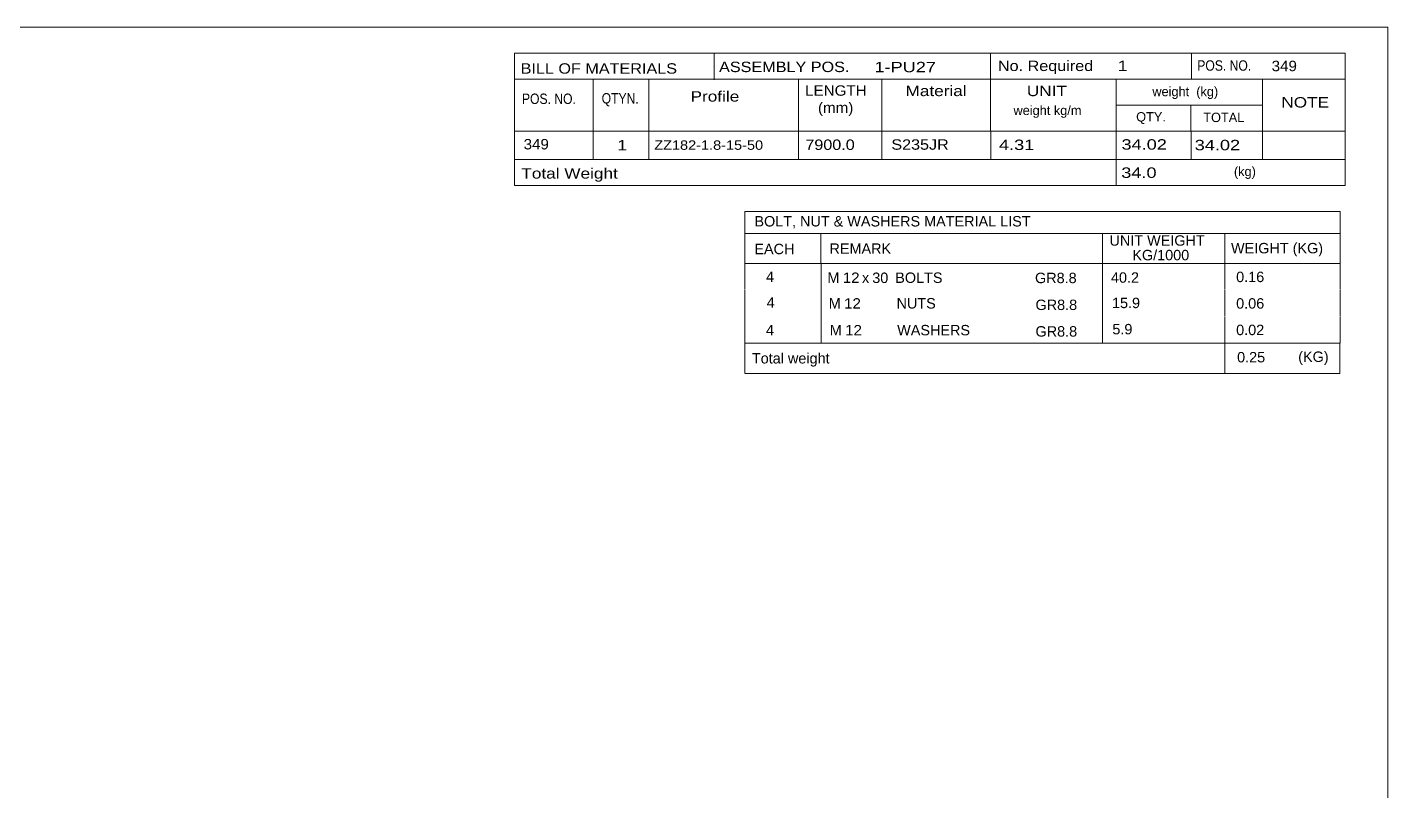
# Model space of a CAD drawing. Header units: millimetres. Extents: x 2 to 579, y 1 to 405.
# Drawn here: x 290.7 to 579, y 243.2 to 405 of the extents above; entities that cross this region are included whole.
import ezdxf

# ---------------------------------------------------------------- set-up
doc = ezdxf.new("R2010")
doc.units = ezdxf.units.MM
doc.linetypes.add('XKITLINE00', pattern=[0])
doc.layers.add('DrawingSheet', color=5, linetype='Continuous', lineweight=0)
doc.layers.add('OtherObjectType', color=7, linetype='Continuous', lineweight=0)
doc.styles.add('ARIAL_NARROW', font='ARIALN.TTF')

# ---------------------------------------------------------------- blocks, each defined once
blk = doc.blocks.new('*A9')
at = {"layer": 'DrawingSheet', "color": 5, "linetype": 'XKITLINE00', "lineweight": 0}
for p, q in [((579, 405), (5, 405)), ((579, 5), (579, 405))]:
    blk.add_line(p, q, dxfattribs=at)
blk = doc.blocks.new('*A10')
at = {"layer": 'OtherObjectType', "color": 7, "linetype": 'XKITLINE00', "lineweight": 0}
for p, q in [((442.76, 365.95), (442.75, 354.95)), ((442.76, 365.95), (568.88, 365.95)), ((568.88, 365.95), (568.88, 354.95)), ((442.75, 361.3), (568.88, 361.3)), ((458.87, 361.31), (458.87, 354.95)), ((518.57, 361.31), (518.57, 354.95)), ((544.47, 361.29), (544.47, 354.95)), ((442.76, 354.92), (442.76, 349.42)), ((442.77, 354.95), (568.88, 354.95)), ((458.92, 354.95), (458.92, 349.33)), ((518.57, 354.95), (518.57, 349.33)), ((544.5, 354.95), (544.5, 349.45)), ((568.88, 354.95), (568.88, 349.45)), ((442.79, 349.33), (442.79, 343.72)), ((458.95, 349.33), (458.95, 343.71)), ((518.57, 349.33), (518.57, 343.71)), ((544.5, 349.33), (544.5, 343.83)), ((568.88, 349.33), (568.88, 343.83)), ((442.79, 343.7), (442.79, 338.13)), ((458.95, 343.71), (458.95, 338.09)), ((518.57, 343.71), (518.57, 338.09)), ((544.5, 343.71), (544.5, 338.1)), ((568.88, 343.71), (568.88, 338.1)), ((568.88, 338.1), (442.75, 338.13)), ((442.78, 338.09), (442.78, 331.69)), ((442.85, 338.09), (568.87, 338.09)), ((544.5, 338.06), (544.5, 331.64)), ((568.87, 338.06), (568.87, 331.65)), ((442.77, 331.65), (568.87, 331.65))]:
    blk.add_line(p, q, dxfattribs=at)
at = {"layer": 'OtherObjectType', "color": 7, "style": 'ARIAL_NARROW'}
for s, width, p in [('BOLT, NUT & WASHERS MATERIAL LIST', 1.211571, (444.79, 362.79)), ('UNIT WEIGHT', 1.211571, (520.03, 358.72)), ('EACH', 1.211571, (444.78, 356.92)), ('REMARK', 1.211571, (460.7, 357.01)), (' KG/1000', 1.211571, (524.02, 355.63)), ('WEIGHT (KG)', 1.211571, (545.78, 357.1)), ('4', 1.211571, (447.26, 351.05)), ('M', 1.211571, (460.26, 350.85)), ('12', 1.275, (463.5, 350.83)), ('x', 1.211571, (467.58, 350.83)), ('30', 1.211571, (469.76, 350.82)), ('BOLTS', 1.211571, (474.63, 350.84)), ('GR8.8', 1.211571, (504.25, 350.79)), ('40.2', 1.211571, (520.34, 350.88)), ('0.16', 1.211571, (546.87, 351.01)), ('4', 1.211571, (447.4, 345.61)), ('M', 1.211571, (460.54, 345.41)), ('12', 1.275, (463.78, 345.39)), ('NUTS', 1.211571, (474.91, 345.41)), ('GR8.8', 1.211571, (504.35, 345.09)), ('15.9', 1.211571, (520.56, 345.5)), ('0.06', 1.211571, (546.87, 345.39)), ('4', 1.211571, (447.24, 339.74)), ('M', 1.211571, (460.76, 339.74)), ('12', 1.275, (464, 339.72)), ('WASHERS', 1.211571, (475.04, 339.73)), ('GR8.8', 1.211571, (504.35, 339.47)), ('5.9', 1.211571, (520.64, 339.94)), ('0.02', 1.211571, (546.87, 339.78)), ('Total weight', 1.211571, (444.26, 333.77)), ('0.25', 1.211571, (547.07, 334)), ('(KG)', 1.211571, (560.02, 334.1))]:
    blk.add_text(s, height=2.2, dxfattribs=dict(at, width=width)).set_placement(p)
blk = doc.blocks.new('*A15')
at = {"layer": 'OtherObjectType', "color": 7, "linetype": 'XKITLINE00', "lineweight": 0}
for p, q in [((393.98, 399.5), (569.98, 399.5)), ((393.98, 399.5), (393.98, 388.5)), ((436.26, 399.42), (436.26, 393.87)), ((494.85, 394), (494.85, 399.5)), ((537.43, 393.96), (537.43, 399.42)), ((569.98, 394), (569.98, 399.5)), ((393.98, 394), (569.98, 394)), ((410.64, 394), (410.64, 383)), ((422.4, 393.98), (422.4, 383.03)), ((454.12, 393.99), (454.13, 383)), ((471.78, 393.98), (471.78, 383)), ((494.85, 393.98), (494.85, 383)), ((521.43, 394), (521.43, 383)), ((552.42, 394), (552.42, 383)), ((569.98, 394), (569.98, 388.5)), ((393.98, 388.5), (393.98, 383)), ((521.45, 388.52), (552.45, 388.52)), ((537.28, 388.52), (537.28, 383)), ((569.98, 388.5), (569.98, 383)), ((393.98, 383), (569.98, 383)), ((393.98, 383), (393.98, 376.95)), ((410.63, 383), (410.63, 376.95)), ((422.44, 382.99), (422.44, 376.95)), ((454.12, 383), (454.11, 376.95)), ((471.79, 383), (471.79, 376.95)), ((494.87, 383), (494.87, 376.95)), ((521.44, 383), (521.44, 376.95)), ((537.33, 382.95), (537.33, 376.95)), ((552.43, 383), (552.43, 376.95)), ((569.98, 383), (569.98, 376.95)), ((393.98, 376.95), (569.98, 376.95)), ((393.98, 376.95), (393.98, 371.45)), ((521.44, 376.95), (521.44, 371.45)), ((569.98, 376.95), (569.98, 371.45)), ((393.98, 371.45), (569.98, 371.45))]:
    blk.add_line(p, q, dxfattribs=at)
at = {"layer": 'OtherObjectType', "color": 7, "style": 'ARIAL_NARROW'}
for s, height, width, p in [('No. Required', 2.2, 1.36, (496.39, 395.72)), ('1', 2.2, 1.525501, (521.75, 395.72)), ('POS. NO.', 2.2, 1.02, (538.63, 395.79)), ('349', 2.2, 1.270501, (554.4, 395.69)), ('BILL OF MATERIALS', 2.2, 1.36, (395.25, 395.16)), ('ASSEMBLY POS.', 2.2, 1.36, (437.3, 395.5)), ('1-PU27', 2.2, 1.525501, (470.23, 395.46)), ('LENGTH', 2.2, 1.275, (455.54, 390.49)), ('Material', 2.2, 1.445, (476.81, 390.41)), ('UNIT', 2.2, 1.445, (502.52, 390.4)), ('weight  (kg)', 1.98, 1.19, (529.11, 390.39)), ('POS. NO.', 2.2, 1.02, (395.53, 388.74)), ('QTYN.', 2.2, 1.02, (412.42, 388.84)), ('Profile', 2.2, 1.445, (431.26, 389.25)), ('NOTE', 2.2, 1.445, (556.44, 387.99)), ('(mm)', 2.2, 1.275, (458.26, 386.86)), ('weight kg/m', 1.98, 1.19, (499.69, 386.4)), ('QTY.', 1.98, 1.19, (525.68, 385.03)), ('TOTAL', 1.98, 1.19, (539.9, 384.91)), ('349', 2.2, 1.270501, (395.89, 379.12)), ('1', 2.2, 1.525501, (415.71, 378.91)), ('ZZ182-1.8-15-50', 1.98, 1.355501, (423.56, 379.04)), ('7900.0', 2.2, 1.355501, (455.59, 379.01)), ('S235JR', 2.2, 1.355501, (473.81, 379.05)), ('4.31', 2.2, 1.525501, (496.62, 378.99)), ('34.02', 2.2, 1.525501, (522.57, 379.07)), ('34.02', 2.2, 1.525501, (538.08, 378.94)), ('Total Weight', 2.2, 1.445, (395.4, 372.94)), ('34.0', 2.2, 1.525501, (522.52, 373.09)), ('(kg)', 1.98, 1.19, (546.4, 373.46))]:
    blk.add_text(s, height=height, dxfattribs=dict(at, width=width)).set_placement(p)

msp = doc.modelspace()

# ---------------------------------------------------------------- block references
at = {"lineweight": 0}
for name in ['*A9', '*A15', '*A10']:
    msp.add_blockref(name, (0, 0), dxfattribs=at)

doc.saveas('drawing.dxf')
